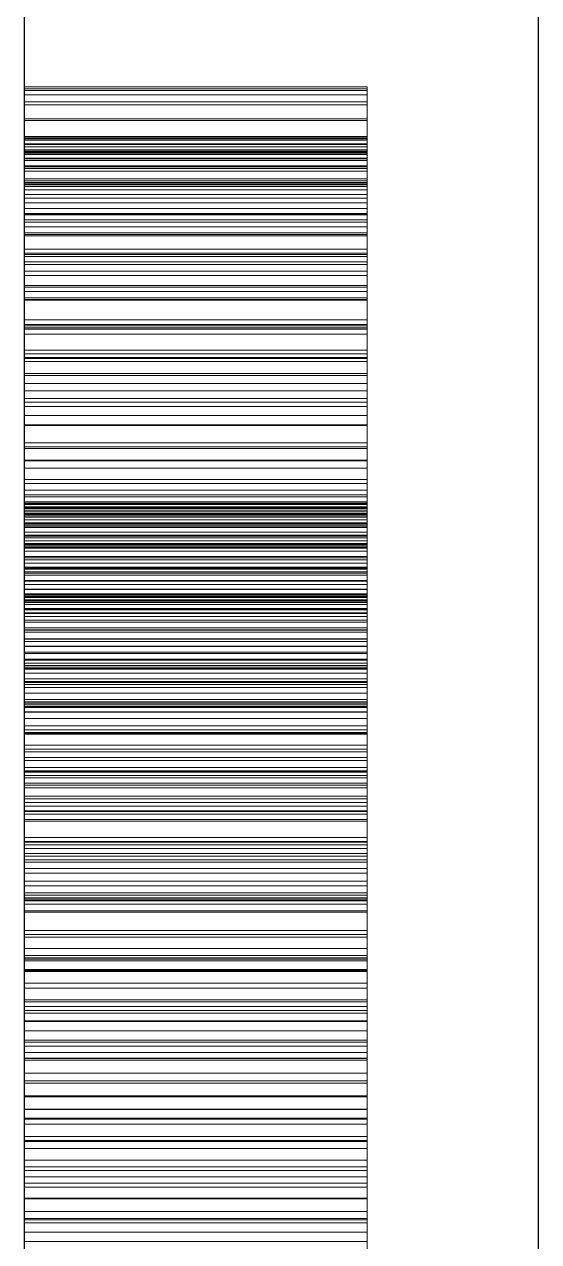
# Paper-space layout '01_三视图' of a CAD drawing. Header units: millimetres. Extents: x 8 to 439, y 8 to 289.
# Drawn here: x 22.5 to 22.8, y 190.426 to 191.136 of the extents above; entities that cross this region are included whole.
import ezdxf

# ---------------------------------------------------------------- set-up
doc = ezdxf.new("R2010")
doc.units = ezdxf.units.MM
doc.linetypes.add('WP_HIDDEN', pattern=[2.3, 1.5, -0.8])
doc.layers.add('HIDDEN', color=7, linetype='WP_HIDDEN', lineweight=13)
doc.layers.add('VISIBLE', color=7, linetype='CONTINUOUS', lineweight=25)

psp = doc.layouts.new('01_三视图')

# ---------------------------------------------------------------- linework, layer by layer
at = {"layer": 'HIDDEN'}
for points in [[(22.5, 191.1), (22.5, 191.0978)], [(22.5, 191.09883), (22.5, 191.1)], [(22.5, 191.1), (22.7, 191.1)], [(22.7, 191.1), (22.7, 191.09883)], [(22.7, 191.0978), (22.7, 191.1)], [(22.5, 191.09532), (22.5, 191.09883)], [(22.5, 191.09883), (22.7, 191.09883)], [(22.5, 191.0978), (22.5, 191.09121)], [(22.5, 191.0978), (22.7, 191.0978)], [(22.5, 191.08948), (22.5, 191.09532)], [(22.5, 191.09532), (22.7, 191.09532)], [(22.7, 191.09883), (22.7, 191.09532)], [(22.7, 191.09121), (22.7, 191.0978)], [(22.7, 191.09532), (22.7, 191.08948)], [(22.5, 191.09121), (22.5, 191.08023)], [(22.5, 191.09121), (22.7, 191.09121)], [(22.5, 191.0813), (22.5, 191.08948)], [(22.5, 191.08948), (22.7, 191.08948)], [(22.7, 191.08023), (22.7, 191.09121)], [(22.7, 191.08948), (22.7, 191.0813)], [(22.5, 191.07077), (22.5, 191.0813)], [(22.5, 191.0813), (22.7, 191.0813)], [(22.5, 191.08023), (22.5, 191.06486)], [(22.5, 191.08023), (22.7, 191.08023)], [(22.7, 191.0813), (22.7, 191.07077)], [(22.7, 191.06486), (22.7, 191.08023)], [(22.5, 191.07101), (22.5, 191.06985)], [(22.5, 191.06876), (22.5, 191.07101)], [(22.5, 191.07101), (22.5, 191.06994)], [(22.5, 191.06907), (22.5, 191.07101)], [(22.5, 191.07101), (22.7, 191.07101)], [(22.5, 191.05791), (22.5, 191.07077)], [(22.5, 191.07077), (22.7, 191.07077)], [(22.5, 191.06994), (22.5, 191.06671)], [(22.5, 191.06994), (22.7, 191.06994)], [(22.5, 191.06985), (22.5, 191.06635)], [(22.5, 191.06985), (22.7, 191.06985)], [(22.5, 191.06322), (22.5, 191.06907)], [(22.5, 191.06907), (22.7, 191.06907)], [(22.5, 191.062), (22.5, 191.06876)], [(22.5, 191.06876), (22.7, 191.06876)], [(22.5, 191.06671), (22.5, 191.06133)], [(22.5, 191.06671), (22.7, 191.06671)], [(22.5, 191.06635), (22.5, 191.06052)], [(22.5, 191.06635), (22.7, 191.06635)], [(22.5, 191.06486), (22.5, 191.04509)], [(22.5, 191.06486), (22.7, 191.06486)], [(22.7, 191.06985), (22.7, 191.07101)], [(22.7, 191.07101), (22.7, 191.06876)], [(22.7, 191.07101), (22.7, 191.06907)], [(22.7, 191.06994), (22.7, 191.07101)], [(22.7, 191.07077), (22.7, 191.05791)], [(22.7, 191.06671), (22.7, 191.06994)], [(22.7, 191.06635), (22.7, 191.06985)], [(22.7, 191.06907), (22.7, 191.06322)], [(22.7, 191.06876), (22.7, 191.062)], [(22.7, 191.06133), (22.7, 191.06671)], [(22.7, 191.06052), (22.7, 191.06635)], [(22.7, 191.04509), (22.7, 191.06486)], [(22.5, 191.05349), (22.5, 191.06322)], [(22.5, 191.06322), (22.7, 191.06322)], [(22.5, 191.06232), (22.5, 189.61449)], [(22.5, 189.59855), (22.5, 191.06232)], [(22.5, 191.06232), (22.5, 191.06131)], [(22.5, 188.93768), (22.5, 191.06232)], [(22.5, 189.58406), (22.5, 191.06232)], [(22.5, 191.06232), (22.5, 189.55797)], [(22.5, 191.06232), (22.7, 191.06232)], [(22.5, 191.05693), (22.5, 191.062)], [(22.5, 191.062), (22.7, 191.062)], [(22.5, 191.06133), (22.5, 191.0538)], [(22.5, 191.06133), (22.7, 191.06133)], [(22.5, 191.06131), (22.5, 191.05829)], [(22.5, 191.06131), (22.7, 191.06131)], [(22.5, 191.06052), (22.5, 191.05236)], [(22.5, 191.06052), (22.7, 191.06052)], [(22.5, 191.05829), (22.5, 191.05325)], [(22.5, 191.05829), (22.7, 191.05829)], [(22.5, 191.04272), (22.5, 191.05791)], [(22.5, 191.05791), (22.7, 191.05791)], [(22.5, 191.05074), (22.5, 191.05693)], [(22.5, 191.05693), (22.7, 191.05693)], [(22.7, 191.06322), (22.7, 191.05349)], [(22.7, 191.06232), (22.7, 189.59855)], [(22.7, 189.61449), (22.7, 191.06232)], [(22.7, 191.06232), (22.7, 188.93768)], [(22.7, 191.06131), (22.7, 191.06232)], [(22.7, 189.55797), (22.7, 191.06232)], [(22.7, 191.06232), (22.7, 189.58406)], [(22.7, 191.062), (22.7, 191.05693)], [(22.7, 191.0538), (22.7, 191.06133)], [(22.7, 191.05829), (22.7, 191.06131)], [(22.7, 191.05236), (22.7, 191.06052)], [(22.7, 191.05325), (22.7, 191.05829)], [(22.7, 191.05791), (22.7, 191.04272)], [(22.7, 191.05693), (22.7, 191.05074)], [(22.5, 191.0538), (22.5, 191.04412)], [(22.5, 191.0538), (22.7, 191.0538)], [(22.5, 191.03986), (22.5, 191.05349)], [(22.5, 191.05349), (22.7, 191.05349)], [(22.5, 191.05325), (22.5, 191.0462)], [(22.5, 191.05325), (22.7, 191.05325)], [(22.5, 191.05236), (22.5, 191.04186)], [(22.5, 191.05236), (22.7, 191.05236)], [(22.5, 191.04341), (22.5, 191.05074)], [(22.5, 191.05074), (22.7, 191.05074)], [(22.7, 191.04412), (22.7, 191.0538)], [(22.7, 191.05349), (22.7, 191.03986)], [(22.7, 191.0462), (22.7, 191.05325)], [(22.7, 191.04186), (22.7, 191.05236)], [(22.7, 191.05074), (22.7, 191.04341)], [(22.5, 191.0462), (22.5, 191.03713)], [(22.5, 191.0462), (22.7, 191.0462)], [(22.5, 191.04509), (22.5, 191.02092)], [(22.5, 191.04509), (22.7, 191.04509)], [(22.5, 191.04412), (22.5, 191.03229)], [(22.5, 191.04412), (22.7, 191.04412)], [(22.5, 191.03496), (22.5, 191.04341)], [(22.5, 191.04341), (22.7, 191.04341)], [(22.7, 191.03713), (22.7, 191.0462)], [(22.7, 191.02092), (22.7, 191.04509)], [(22.7, 191.03229), (22.7, 191.04412)], [(22.7, 191.04341), (22.7, 191.03496)], [(22.5, 191.02518), (22.5, 191.04272)], [(22.5, 191.04272), (22.7, 191.04272)], [(22.5, 191.04186), (22.5, 191.02903)], [(22.5, 191.04186), (22.7, 191.04186)], [(22.5, 191.02233), (22.5, 191.03986)], [(22.5, 191.03986), (22.7, 191.03986)], [(22.5, 191.03713), (22.5, 191.02604)], [(22.5, 191.03713), (22.7, 191.03713)], [(22.7, 191.04272), (22.7, 191.02518)], [(22.7, 191.02903), (22.7, 191.04186)], [(22.7, 191.03986), (22.7, 191.02233)], [(22.7, 191.02604), (22.7, 191.03713)], [(22.5, 191.02539), (22.5, 191.03496)], [(22.5, 191.03496), (22.7, 191.03496)], [(22.5, 191.03229), (22.5, 191.01831)], [(22.5, 191.03229), (22.7, 191.03229)], [(22.5, 191.02903), (22.5, 191.01387)], [(22.5, 191.02903), (22.7, 191.02903)], [(22.7, 191.03496), (22.7, 191.02539)], [(22.7, 191.01831), (22.7, 191.03229)], [(22.7, 191.01387), (22.7, 191.02903)], [(22.5, 191.02604), (22.5, 191.01294)], [(22.5, 191.02604), (22.7, 191.02604)], [(22.5, 191.01469), (22.5, 191.02539)], [(22.5, 191.02539), (22.7, 191.02539)], [(22.5, 191.00531), (22.5, 191.02518)], [(22.5, 191.02518), (22.7, 191.02518)], [(22.5, 191.00091), (22.5, 191.02233)], [(22.5, 191.02233), (22.7, 191.02233)], [(22.7, 191.01294), (22.7, 191.02604)], [(22.7, 191.02539), (22.7, 191.01469)], [(22.7, 191.02518), (22.7, 191.00531)], [(22.7, 191.02233), (22.7, 191.00091)], [(22.5, 191.02092), (22.5, 190.99237)], [(22.5, 191.02092), (22.7, 191.02092)], [(22.5, 191.01831), (22.5, 191.00217)], [(22.5, 191.01831), (22.7, 191.01831)], [(22.5, 191.00286), (22.5, 191.01469)], [(22.5, 191.01469), (22.7, 191.01469)], [(22.7, 190.99237), (22.7, 191.02092)], [(22.7, 191.00217), (22.7, 191.01831)], [(22.7, 191.01469), (22.7, 191.00286)], [(22.5, 191.01387), (22.5, 190.99638)], [(22.5, 191.01387), (22.7, 191.01387)], [(22.5, 191.01294), (22.5, 190.99783)], [(22.5, 191.01294), (22.7, 191.01294)], [(22.7, 190.99638), (22.7, 191.01387)], [(22.7, 190.99783), (22.7, 191.01294)], [(22.5, 190.9831), (22.5, 191.00531)], [(22.5, 191.00531), (22.7, 191.00531)], [(22.5, 190.9899), (22.5, 191.00286)], [(22.5, 191.00286), (22.7, 191.00286)], [(22.5, 191.00217), (22.5, 190.98401)], [(22.5, 191.00217), (22.7, 191.00217)], [(22.5, 190.97559), (22.5, 191.00091)], [(22.5, 191.00091), (22.7, 191.00091)], [(22.7, 191.00531), (22.7, 190.9831)], [(22.7, 191.00286), (22.7, 190.9899)], [(22.7, 190.98401), (22.7, 191.00217)], [(22.7, 191.00091), (22.7, 190.97559)], [(22.5, 190.99783), (22.5, 190.98062)], [(22.5, 190.99783), (22.7, 190.99783)], [(22.5, 190.99638), (22.5, 190.97687)], [(22.5, 190.99638), (22.7, 190.99638)], [(22.7, 190.98062), (22.7, 190.99783)], [(22.7, 190.97687), (22.7, 190.99638)], [(22.5, 190.99237), (22.5, 190.95942)], [(22.5, 190.99237), (22.7, 190.99237)], [(22.5, 190.97582), (22.5, 190.9899)], [(22.5, 190.9899), (22.7, 190.9899)], [(22.7, 190.95942), (22.7, 190.99237)], [(22.7, 190.9899), (22.7, 190.97582)], [(22.5, 190.98401), (22.5, 190.96395)], [(22.5, 190.98401), (22.7, 190.98401)], [(22.5, 190.95855), (22.5, 190.9831)], [(22.5, 190.9831), (22.7, 190.9831)], [(22.5, 190.98062), (22.5, 190.96123)], [(22.5, 190.98062), (22.7, 190.98062)], [(22.7, 190.96395), (22.7, 190.98401)], [(22.7, 190.9831), (22.7, 190.95855)], [(22.7, 190.96123), (22.7, 190.98062)], [(22.5, 190.97687), (22.5, 190.95566)], [(22.5, 190.97687), (22.7, 190.97687)], [(22.5, 190.96061), (22.5, 190.97582)], [(22.5, 190.97582), (22.7, 190.97582)], [(22.5, 190.94638), (22.5, 190.97559)], [(22.5, 190.97559), (22.7, 190.97559)], [(22.7, 190.95566), (22.7, 190.97687)], [(22.7, 190.97582), (22.7, 190.96061)], [(22.7, 190.97559), (22.7, 190.94638)], [(22.5, 190.96395), (22.5, 190.94198)], [(22.5, 190.96395), (22.7, 190.96395)], [(22.5, 190.96123), (22.5, 190.93967)], [(22.5, 190.96123), (22.7, 190.96123)], [(22.5, 190.94427), (22.5, 190.96061)], [(22.5, 190.96061), (22.7, 190.96061)], [(22.5, 190.95942), (22.5, 190.94141)], [(22.5, 190.95942), (22.7, 190.95942)], [(22.5, 190.93166), (22.5, 190.95855)], [(22.5, 190.95855), (22.7, 190.95855)], [(22.7, 190.94198), (22.7, 190.96395)], [(22.7, 190.93967), (22.7, 190.96123)], [(22.7, 190.96061), (22.7, 190.94427)], [(22.7, 190.94141), (22.7, 190.95942)], [(22.7, 190.95855), (22.7, 190.93166)], [(22.5, 190.95566), (22.5, 190.93276)], [(22.5, 190.95566), (22.7, 190.95566)], [(22.7, 190.93276), (22.7, 190.95566)], [(22.5, 190.91358), (22.5, 190.94638)], [(22.5, 190.94638), (22.7, 190.94638)], [(22.5, 190.92681), (22.5, 190.94427)], [(22.5, 190.94427), (22.7, 190.94427)], [(22.7, 190.94638), (22.7, 190.91358)], [(22.7, 190.94427), (22.7, 190.92681)], [(22.5, 190.94198), (22.5, 190.91812)], [(22.5, 190.94198), (22.7, 190.94198)], [(22.5, 190.94141), (22.5, 190.92254)], [(22.5, 190.94141), (22.7, 190.94141)], [(22.5, 190.93967), (22.5, 190.91594)], [(22.5, 190.93967), (22.7, 190.93967)], [(22.7, 190.91812), (22.7, 190.94198)], [(22.7, 190.92254), (22.7, 190.94141)], [(22.7, 190.91594), (22.7, 190.93967)], [(22.5, 190.93276), (22.5, 190.90815)], [(22.5, 190.93276), (22.7, 190.93276)], [(22.5, 190.90243), (22.5, 190.93166)], [(22.5, 190.93166), (22.7, 190.93166)], [(22.7, 190.90815), (22.7, 190.93276)], [(22.7, 190.93166), (22.7, 190.90243)], [(22.5, 190.90832), (22.5, 190.92681)], [(22.5, 190.92681), (22.7, 190.92681)], [(22.5, 190.92254), (22.5, 190.90281)], [(22.5, 190.92254), (22.7, 190.92254)], [(22.7, 190.92681), (22.7, 190.90832)], [(22.7, 190.90281), (22.7, 190.92254)], [(22.5, 190.91812), (22.5, 190.89235)], [(22.5, 190.91812), (22.7, 190.91812)], [(22.5, 190.91594), (22.5, 190.89004)], [(22.5, 190.91594), (22.7, 190.91594)], [(22.7, 190.89235), (22.7, 190.91812)], [(22.7, 190.89004), (22.7, 190.91594)], [(22.5, 190.87749), (22.5, 190.91358)], [(22.5, 190.91358), (22.7, 190.91358)], [(22.5, 190.88892), (22.5, 190.90832)], [(22.5, 190.90832), (22.7, 190.90832)], [(22.5, 190.90815), (22.5, 190.88185)], [(22.5, 190.90815), (22.7, 190.90815)], [(22.7, 190.91358), (22.7, 190.87749)], [(22.7, 190.90832), (22.7, 190.88892)], [(22.7, 190.88185), (22.7, 190.90815)], [(22.5, 190.90281), (22.5, 190.8822)], [(22.5, 190.90281), (22.7, 190.90281)], [(22.5, 190.87087), (22.5, 190.90243)], [(22.5, 190.90243), (22.7, 190.90243)], [(22.7, 190.8822), (22.7, 190.90281)], [(22.7, 190.90243), (22.7, 190.87087)], [(22.5, 190.89235), (22.5, 190.86467)], [(22.5, 190.89235), (22.7, 190.89235)], [(22.5, 190.89004), (22.5, 190.86196)], [(22.5, 190.89004), (22.7, 190.89004)], [(22.5, 190.86858), (22.5, 190.88892)], [(22.5, 190.88892), (22.7, 190.88892)], [(22.7, 190.86467), (22.7, 190.89235)], [(22.7, 190.86196), (22.7, 190.89004)], [(22.7, 190.88892), (22.7, 190.86858)], [(22.5, 190.8822), (22.5, 190.86073)], [(22.5, 190.8822), (22.7, 190.8822)], [(22.5, 190.88185), (22.5, 190.85385)], [(22.5, 190.88185), (22.7, 190.88185)], [(22.7, 190.86073), (22.7, 190.8822)], [(22.7, 190.85385), (22.7, 190.88185)], [(22.5, 190.83812), (22.5, 190.87749)], [(22.5, 190.87749), (22.7, 190.87749)], [(22.7, 190.87749), (22.7, 190.83812)], [(22.5, 190.83697), (22.5, 190.87087)], [(22.5, 190.87087), (22.7, 190.87087)], [(22.5, 190.84733), (22.5, 190.86858)], [(22.5, 190.86858), (22.7, 190.86858)], [(22.7, 190.87087), (22.7, 190.83697)], [(22.7, 190.86858), (22.7, 190.84733)], [(22.5, 190.86467), (22.5, 190.8351)], [(22.5, 190.86467), (22.7, 190.86467)], [(22.5, 190.86196), (22.5, 190.8317)], [(22.5, 190.86196), (22.7, 190.86196)], [(22.5, 190.86073), (22.5, 190.83839)], [(22.5, 190.86073), (22.7, 190.86073)], [(22.7, 190.8351), (22.7, 190.86467)], [(22.7, 190.8317), (22.7, 190.86196)], [(22.7, 190.83839), (22.7, 190.86073)], [(22.5, 190.85797), (22.5, 190.85717)], [(22.5, 190.85797), (22.7, 190.85797)], [(22.5, 190.85631), (22.5, 190.85797)], [(22.5, 190.85717), (22.5, 190.85477)], [(22.5, 190.85717), (22.7, 190.85717)], [(22.5, 190.85652), (22.5, 190.85503)], [(22.5, 190.85505), (22.5, 190.85652)], [(22.5, 190.85652), (22.7, 190.85652)], [(22.5, 190.85631), (22.7, 190.85631)], [(22.5, 190.85131), (22.5, 190.85631)], [(22.5, 190.85507), (22.5, 190.85448)], [(22.5, 190.85507), (22.7, 190.85507)], [(22.5, 190.8544), (22.5, 190.85507)], [(22.5, 190.85063), (22.5, 190.85505)], [(22.5, 190.85505), (22.7, 190.85505)], [(22.5, 190.85503), (22.5, 190.85054)], [(22.5, 190.85503), (22.7, 190.85503)], [(22.5, 190.85477), (22.5, 190.85076)], [(22.5, 190.85477), (22.7, 190.85477)], [(22.5, 190.85448), (22.5, 190.85269)], [(22.5, 190.85448), (22.7, 190.85448)], [(22.5, 190.8544), (22.7, 190.8544)], [(22.5, 190.85238), (22.5, 190.8544)], [(22.5, 190.85385), (22.5, 190.82415)], [(22.5, 190.85385), (22.7, 190.85385)], [(22.5, 190.85269), (22.5, 190.84972)], [(22.5, 190.85269), (22.7, 190.85269)], [(22.5, 190.85238), (22.7, 190.85238)], [(22.5, 190.84901), (22.5, 190.85238)], [(22.5, 190.85131), (22.7, 190.85131)], [(22.5, 190.84299), (22.5, 190.85131)], [(22.7, 190.85717), (22.7, 190.85797)], [(22.7, 190.85797), (22.7, 190.85631)], [(22.7, 190.85477), (22.7, 190.85717)], [(22.7, 190.85652), (22.7, 190.85505)], [(22.7, 190.85503), (22.7, 190.85652)], [(22.7, 190.85631), (22.7, 190.85131)], [(22.7, 190.85448), (22.7, 190.85507)], [(22.7, 190.85507), (22.7, 190.8544)], [(22.7, 190.85505), (22.7, 190.85063)], [(22.7, 190.85054), (22.7, 190.85503)], [(22.7, 190.85076), (22.7, 190.85477)], [(22.7, 190.85269), (22.7, 190.85448)], [(22.7, 190.8544), (22.7, 190.85238)], [(22.7, 190.82415), (22.7, 190.85385)], [(22.7, 190.84972), (22.7, 190.85269)], [(22.7, 190.85238), (22.7, 190.84901)], [(22.7, 190.85131), (22.7, 190.84299)], [(22.5, 190.85076), (22.5, 190.84515)], [(22.5, 190.85076), (22.7, 190.85076)], [(22.5, 190.84327), (22.5, 190.85063)], [(22.5, 190.85063), (22.7, 190.85063)], [(22.5, 190.85054), (22.5, 190.84307)], [(22.5, 190.85054), (22.7, 190.85054)], [(22.5, 190.84972), (22.5, 190.84556)], [(22.5, 190.84972), (22.7, 190.84972)], [(22.5, 190.84901), (22.7, 190.84901)], [(22.5, 190.84429), (22.5, 190.84901)], [(22.5, 190.82515), (22.5, 190.84733)], [(22.5, 190.84733), (22.7, 190.84733)], [(22.5, 190.84556), (22.5, 190.84021)], [(22.5, 190.84556), (22.7, 190.84556)], [(22.5, 190.84515), (22.5, 190.83794)], [(22.5, 190.84515), (22.7, 190.84515)], [(22.5, 190.84429), (22.7, 190.84429)], [(22.5, 190.83823), (22.5, 190.84429)], [(22.7, 190.84515), (22.7, 190.85076)], [(22.7, 190.85063), (22.7, 190.84327)], [(22.7, 190.84307), (22.7, 190.85054)], [(22.7, 190.84556), (22.7, 190.84972)], [(22.7, 190.84901), (22.7, 190.84429)], [(22.7, 190.84733), (22.7, 190.82515)], [(22.7, 190.84021), (22.7, 190.84556)], [(22.7, 190.83794), (22.7, 190.84515)], [(22.7, 190.84429), (22.7, 190.83823)], [(22.5, 190.83297), (22.5, 190.84327)], [(22.5, 190.84327), (22.7, 190.84327)], [(22.5, 190.84307), (22.5, 190.83261)], [(22.5, 190.84307), (22.7, 190.84307)], [(22.5, 190.84299), (22.7, 190.84299)], [(22.5, 190.83134), (22.5, 190.84299)], [(22.5, 190.84021), (22.5, 190.83367)], [(22.5, 190.84021), (22.7, 190.84021)], [(22.5, 190.83839), (22.5, 190.81519)], [(22.5, 190.83839), (22.7, 190.83839)], [(22.5, 190.83823), (22.7, 190.83823)], [(22.5, 190.83082), (22.5, 190.83823)], [(22.5, 190.79547), (22.5, 190.83812)], [(22.5, 190.83812), (22.7, 190.83812)], [(22.5, 190.83794), (22.5, 190.82913)], [(22.5, 190.83794), (22.7, 190.83794)], [(22.5, 190.80072), (22.5, 190.83697)], [(22.5, 190.83697), (22.7, 190.83697)], [(22.7, 190.84327), (22.7, 190.83297)], [(22.7, 190.83261), (22.7, 190.84307)], [(22.7, 190.84299), (22.7, 190.83134)], [(22.7, 190.83367), (22.7, 190.84021)], [(22.7, 190.81519), (22.7, 190.83839)], [(22.7, 190.83823), (22.7, 190.83082)], [(22.7, 190.83812), (22.7, 190.79547)], [(22.7, 190.82913), (22.7, 190.83794)], [(22.7, 190.83697), (22.7, 190.80072)], [(22.5, 190.8351), (22.5, 190.80362)], [(22.5, 190.8351), (22.7, 190.8351)], [(22.5, 190.83367), (22.5, 190.82595)], [(22.5, 190.83367), (22.7, 190.83367)], [(22.5, 190.81972), (22.5, 190.83297)], [(22.5, 190.83297), (22.7, 190.83297)], [(22.5, 190.83261), (22.5, 190.81916)], [(22.5, 190.83261), (22.7, 190.83261)], [(22.5, 190.8317), (22.5, 190.79928)], [(22.5, 190.8317), (22.7, 190.8317)], [(22.5, 190.83134), (22.7, 190.83134)], [(22.5, 190.81636), (22.5, 190.83134)], [(22.5, 190.83082), (22.7, 190.83082)], [(22.5, 190.82206), (22.5, 190.83082)], [(22.7, 190.80362), (22.7, 190.8351)], [(22.7, 190.82595), (22.7, 190.83367)], [(22.7, 190.83297), (22.7, 190.81972)], [(22.7, 190.81916), (22.7, 190.83261)], [(22.7, 190.79928), (22.7, 190.8317)], [(22.7, 190.83134), (22.7, 190.81636)], [(22.7, 190.83082), (22.7, 190.82206)], [(22.5, 190.82913), (22.5, 190.81872)], [(22.5, 190.82913), (22.7, 190.82913)], [(22.5, 190.82595), (22.5, 190.81703)], [(22.5, 190.82595), (22.7, 190.82595)], [(22.5, 190.80205), (22.5, 190.82515)], [(22.5, 190.82515), (22.7, 190.82515)], [(22.5, 190.82415), (22.5, 190.79275)], [(22.5, 190.82415), (22.7, 190.82415)], [(22.7, 190.81872), (22.7, 190.82913)], [(22.7, 190.81703), (22.7, 190.82595)], [(22.7, 190.82515), (22.7, 190.80205)], [(22.7, 190.79275), (22.7, 190.82415)], [(22.5, 190.82206), (22.7, 190.82206)], [(22.5, 190.81196), (22.5, 190.82206)], [(22.5, 190.80353), (22.5, 190.81972)], [(22.5, 190.81972), (22.7, 190.81972)], [(22.5, 190.81916), (22.5, 190.80272)], [(22.5, 190.81916), (22.7, 190.81916)], [(22.5, 190.81872), (22.5, 190.8067)], [(22.5, 190.81872), (22.7, 190.81872)], [(22.5, 190.81703), (22.5, 190.80692)], [(22.5, 190.81703), (22.7, 190.81703)], [(22.5, 190.81636), (22.7, 190.81636)], [(22.5, 190.79805), (22.5, 190.81636)], [(22.7, 190.82206), (22.7, 190.81196)], [(22.7, 190.81972), (22.7, 190.80353)], [(22.7, 190.80272), (22.7, 190.81916)], [(22.7, 190.8067), (22.7, 190.81872)], [(22.7, 190.80692), (22.7, 190.81703)], [(22.7, 190.81636), (22.7, 190.79805)], [(22.5, 190.81519), (22.5, 190.79112)], [(22.5, 190.81519), (22.7, 190.81519)], [(22.5, 190.81196), (22.7, 190.81196)], [(22.5, 190.8005), (22.5, 190.81196)], [(22.5, 190.81159), (22.5, 190.16957)], [(22.5, 190.81159), (22.7, 190.81159)], [(22.5, 190.80974), (22.5, 190.81159)], [(22.5, 190.80974), (22.7, 190.80974)], [(22.5, 190.80417), (22.5, 190.80974)], [(22.7, 190.79112), (22.7, 190.81519)], [(22.7, 190.81196), (22.7, 190.8005)], [(22.7, 190.16957), (22.7, 190.81159)], [(22.7, 190.81159), (22.7, 190.80974)], [(22.7, 190.80974), (22.7, 190.80417)], [(22.5, 190.80692), (22.5, 190.79563)], [(22.5, 190.80692), (22.7, 190.80692)], [(22.5, 190.8067), (22.5, 190.79308)], [(22.5, 190.8067), (22.7, 190.8067)], [(22.5, 190.80417), (22.7, 190.80417)], [(22.5, 190.79999), (22.5, 190.80417)], [(22.5, 190.80362), (22.5, 190.77031)], [(22.5, 190.80362), (22.7, 190.80362)], [(22.5, 190.7844), (22.5, 190.80353)], [(22.5, 190.80353), (22.7, 190.80353)], [(22.5, 190.80272), (22.5, 190.78329)], [(22.5, 190.80272), (22.7, 190.80272)], [(22.5, 190.77803), (22.5, 190.80205)], [(22.5, 190.80205), (22.7, 190.80205)], [(22.7, 190.79563), (22.7, 190.80692)], [(22.7, 190.79308), (22.7, 190.8067)], [(22.7, 190.80417), (22.7, 190.79999)], [(22.7, 190.77031), (22.7, 190.80362)], [(22.7, 190.80353), (22.7, 190.7844)], [(22.7, 190.78329), (22.7, 190.80272)], [(22.7, 190.80205), (22.7, 190.77803)], [(22.5, 190.76242), (22.5, 190.80072)], [(22.5, 190.80072), (22.7, 190.80072)], [(22.5, 190.8005), (22.7, 190.8005)], [(22.5, 190.7877), (22.5, 190.8005)], [(22.5, 190.79999), (22.7, 190.79999)], [(22.5, 190.79488), (22.5, 190.79999)], [(22.5, 190.79928), (22.5, 190.76557)], [(22.5, 190.79928), (22.7, 190.79928)], [(22.5, 190.79805), (22.7, 190.79805)], [(22.5, 190.77642), (22.5, 190.79805)], [(22.5, 190.79563), (22.5, 190.78315)], [(22.5, 190.79563), (22.7, 190.79563)], [(22.5, 190.74954), (22.5, 190.79547)], [(22.5, 190.79547), (22.7, 190.79547)], [(22.5, 190.79488), (22.7, 190.79488)], [(22.5, 190.78885), (22.5, 190.79488)], [(22.7, 190.80072), (22.7, 190.76242)], [(22.7, 190.8005), (22.7, 190.7877)], [(22.7, 190.79999), (22.7, 190.79488)], [(22.7, 190.76557), (22.7, 190.79928)], [(22.7, 190.79805), (22.7, 190.77642)], [(22.7, 190.78315), (22.7, 190.79563)], [(22.7, 190.79547), (22.7, 190.74954)], [(22.7, 190.79488), (22.7, 190.78885)], [(22.5, 190.79308), (22.5, 190.77786)], [(22.5, 190.79308), (22.7, 190.79308)], [(22.5, 190.79275), (22.5, 190.76026)], [(22.5, 190.79275), (22.7, 190.79275)], [(22.5, 190.79112), (22.5, 190.76619)], [(22.5, 190.79112), (22.7, 190.79112)], [(22.5, 190.78885), (22.7, 190.78885)], [(22.5, 190.78188), (22.5, 190.78885)], [(22.5, 190.7877), (22.7, 190.7877)], [(22.5, 190.77356), (22.5, 190.7877)], [(22.7, 190.77786), (22.7, 190.79308)], [(22.7, 190.76026), (22.7, 190.79275)], [(22.7, 190.76619), (22.7, 190.79112)], [(22.7, 190.78885), (22.7, 190.78188)], [(22.7, 190.7877), (22.7, 190.77356)], [(22.5, 190.76232), (22.5, 190.7844)], [(22.5, 190.7844), (22.7, 190.7844)], [(22.5, 190.78329), (22.5, 190.76087)], [(22.5, 190.78329), (22.7, 190.78329)], [(22.5, 190.78315), (22.5, 190.76947)], [(22.5, 190.78315), (22.7, 190.78315)], [(22.5, 190.78188), (22.7, 190.78188)], [(22.5, 190.77366), (22.5, 190.78188)], [(22.7, 190.7844), (22.7, 190.76232)], [(22.7, 190.76087), (22.7, 190.78329)], [(22.7, 190.76947), (22.7, 190.78315)], [(22.7, 190.78188), (22.7, 190.77366)], [(22.5, 190.75308), (22.5, 190.77803)], [(22.5, 190.77803), (22.7, 190.77803)], [(22.5, 190.77786), (22.5, 190.76104)], [(22.5, 190.77786), (22.7, 190.77786)], [(22.5, 190.77642), (22.7, 190.77642)], [(22.5, 190.75145), (22.5, 190.77642)], [(22.5, 190.77366), (22.7, 190.77366)], [(22.5, 190.76386), (22.5, 190.77366)], [(22.5, 190.77356), (22.7, 190.77356)], [(22.5, 190.75806), (22.5, 190.77356)], [(22.7, 190.77803), (22.7, 190.75308)], [(22.7, 190.76104), (22.7, 190.77786)], [(22.7, 190.77642), (22.7, 190.75145)], [(22.7, 190.77366), (22.7, 190.76386)], [(22.7, 190.77356), (22.7, 190.75806)], [(22.5, 190.77031), (22.5, 190.73524)], [(22.5, 190.77031), (22.7, 190.77031)], [(22.5, 190.76947), (22.5, 190.75461)], [(22.5, 190.76947), (22.7, 190.76947)], [(22.5, 190.76619), (22.5, 190.74039)], [(22.5, 190.76619), (22.7, 190.76619)], [(22.7, 190.73524), (22.7, 190.77031)], [(22.7, 190.75461), (22.7, 190.76947)], [(22.7, 190.74039), (22.7, 190.76619)], [(22.5, 190.76557), (22.5, 190.73148)], [(22.5, 190.76557), (22.7, 190.76557)], [(22.5, 190.76386), (22.7, 190.76386)], [(22.5, 190.75247), (22.5, 190.76386)], [(22.5, 190.72232), (22.5, 190.76242)], [(22.5, 190.76242), (22.7, 190.76242)], [(22.5, 190.738), (22.5, 190.76232)], [(22.5, 190.76232), (22.7, 190.76232)], [(22.5, 190.76104), (22.5, 190.74262)], [(22.5, 190.76104), (22.7, 190.76104)], [(22.5, 190.76087), (22.5, 190.73546)], [(22.5, 190.76087), (22.7, 190.76087)], [(22.5, 190.76026), (22.5, 190.72726)], [(22.5, 190.76026), (22.7, 190.76026)], [(22.7, 190.73148), (22.7, 190.76557)], [(22.7, 190.76386), (22.7, 190.75247)], [(22.7, 190.76242), (22.7, 190.72232)], [(22.7, 190.76232), (22.7, 190.738)], [(22.7, 190.74262), (22.7, 190.76104)], [(22.7, 190.73546), (22.7, 190.76087)], [(22.7, 190.72726), (22.7, 190.76026)], [(22.5, 190.75806), (22.7, 190.75806)], [(22.5, 190.74122), (22.5, 190.75806)], [(22.5, 190.75461), (22.5, 190.73856)], [(22.5, 190.75461), (22.7, 190.75461)], [(22.5, 190.72721), (22.5, 190.75308)], [(22.5, 190.75308), (22.7, 190.75308)], [(22.5, 190.75247), (22.7, 190.75247)], [(22.5, 190.73949), (22.5, 190.75247)], [(22.7, 190.75806), (22.7, 190.74122)], [(22.7, 190.73856), (22.7, 190.75461)], [(22.7, 190.75308), (22.7, 190.72721)], [(22.7, 190.75247), (22.7, 190.73949)], [(22.5, 190.75145), (22.7, 190.75145)], [(22.5, 190.72346), (22.5, 190.75145)], [(22.5, 190.70032), (22.5, 190.74954)], [(22.5, 190.74954), (22.7, 190.74954)], [(22.5, 190.74638), (22.5, 188.93768)], [(22.5, 190.74638), (22.7, 190.74638)], [(22.7, 190.75145), (22.7, 190.72346)], [(22.7, 190.74954), (22.7, 190.70032)], [(22.7, 190.74638), (22.7, 188.93768)], [(22.5, 190.74262), (22.5, 190.72259)], [(22.5, 190.74262), (22.7, 190.74262)], [(22.5, 190.74122), (22.7, 190.74122)], [(22.5, 190.72303), (22.5, 190.74122)], [(22.5, 190.74039), (22.5, 190.71372)], [(22.5, 190.74039), (22.7, 190.74039)], [(22.5, 190.73949), (22.7, 190.73949)], [(22.5, 190.72493), (22.5, 190.73949)], [(22.5, 190.73856), (22.5, 190.7029)], [(22.5, 190.73856), (22.7, 190.73856)], [(22.5, 190.71214), (22.5, 190.738)], [(22.5, 190.738), (22.7, 190.738)], [(22.7, 190.72259), (22.7, 190.74262)], [(22.7, 190.74122), (22.7, 190.72303)], [(22.7, 190.71372), (22.7, 190.74039)], [(22.7, 190.73949), (22.7, 190.72493)], [(22.7, 190.7029), (22.7, 190.73856)], [(22.7, 190.738), (22.7, 190.71214)], [(22.5, 190.73546), (22.5, 190.70707)], [(22.5, 190.73546), (22.7, 190.73546)], [(22.5, 190.73524), (22.5, 190.69839)], [(22.5, 190.73524), (22.7, 190.73524)], [(22.5, 190.73148), (22.5, 190.697)], [(22.5, 190.73148), (22.7, 190.73148)], [(22.7, 190.70707), (22.7, 190.73546)], [(22.7, 190.69839), (22.7, 190.73524)], [(22.7, 190.697), (22.7, 190.73148)], [(22.5, 190.72726), (22.5, 190.69377)], [(22.5, 190.72726), (22.7, 190.72726)], [(22.5, 190.70042), (22.5, 190.72721)], [(22.5, 190.72721), (22.7, 190.72721)], [(22.5, 190.72493), (22.7, 190.72493)], [(22.5, 190.70879), (22.5, 190.72493)], [(22.5, 190.72346), (22.7, 190.72346)], [(22.5, 190.69275), (22.5, 190.72346)], [(22.7, 190.69377), (22.7, 190.72726)], [(22.7, 190.72721), (22.7, 190.70042)], [(22.7, 190.72493), (22.7, 190.70879)], [(22.7, 190.72346), (22.7, 190.69275)], [(22.5, 190.72303), (22.7, 190.72303)], [(22.5, 190.68261), (22.5, 190.72303)], [(22.5, 190.72259), (22.5, 190.70096)], [(22.5, 190.72259), (22.7, 190.72259)], [(22.5, 190.68042), (22.5, 190.72232)], [(22.5, 190.72232), (22.7, 190.72232)], [(22.7, 190.72303), (22.7, 190.68261)], [(22.7, 190.70096), (22.7, 190.72259)], [(22.7, 190.72232), (22.7, 190.68042)], [(22.5, 190.71594), (22.5, 188.93768)], [(22.5, 190.71594), (22.7, 190.71594)], [(22.5, 190.71372), (22.5, 190.68619)], [(22.5, 190.71372), (22.7, 190.71372)], [(22.5, 190.68474), (22.5, 190.71214)], [(22.5, 190.71214), (22.7, 190.71214)], [(22.7, 190.71594), (22.7, 188.93768)], [(22.7, 190.68619), (22.7, 190.71372)], [(22.7, 190.71214), (22.7, 190.68474)], [(22.5, 190.70879), (22.7, 190.70879)], [(22.5, 190.69106), (22.5, 190.70879)], [(22.5, 190.70707), (22.5, 190.67568)], [(22.5, 190.70707), (22.7, 190.70707)], [(22.5, 190.7029), (22.5, 190.67734)], [(22.5, 190.7029), (22.7, 190.7029)], [(22.7, 190.70879), (22.7, 190.69106)], [(22.7, 190.67568), (22.7, 190.70707)], [(22.7, 190.67734), (22.7, 190.7029)], [(22.5, 190.70096), (22.5, 190.67773)], [(22.5, 190.70096), (22.7, 190.70096)], [(22.5, 190.6727), (22.5, 190.70042)], [(22.5, 190.70042), (22.7, 190.70042)], [(22.5, 190.64781), (22.5, 190.70032)], [(22.5, 190.70032), (22.7, 190.70032)], [(22.5, 190.69839), (22.5, 190.65978)], [(22.5, 190.69839), (22.7, 190.69839)], [(22.5, 190.697), (22.5, 190.66214)], [(22.5, 190.697), (22.7, 190.697)], [(22.7, 190.67773), (22.7, 190.70096)], [(22.7, 190.70042), (22.7, 190.6727)], [(22.7, 190.70032), (22.7, 190.64781)], [(22.7, 190.65978), (22.7, 190.69839)], [(22.7, 190.66214), (22.7, 190.697)], [(22.5, 190.69377), (22.5, 190.65978)], [(22.5, 190.69377), (22.7, 190.69377)], [(22.5, 190.69275), (22.7, 190.69275)], [(22.5, 190.65933), (22.5, 190.69275)], [(22.5, 190.69106), (22.7, 190.69106)], [(22.5, 190.67174), (22.5, 190.69106)], [(22.7, 190.65978), (22.7, 190.69377)], [(22.7, 190.69275), (22.7, 190.65933)], [(22.7, 190.69106), (22.7, 190.67174)], [(22.5, 190.68619), (22.5, 190.65779)], [(22.5, 190.68619), (22.7, 190.68619)], [(22.5, 190.6558), (22.5, 190.68474)], [(22.5, 190.68474), (22.7, 190.68474)], [(22.5, 190.68261), (22.7, 190.68261)], [(22.5, 190.65968), (22.5, 190.68261)], [(22.7, 190.65779), (22.7, 190.68619)], [(22.7, 190.68474), (22.7, 190.6558)], [(22.7, 190.68261), (22.7, 190.65968)], [(22.5, 190.63673), (22.5, 190.68042)], [(22.5, 190.68042), (22.7, 190.68042)], [(22.5, 190.67773), (22.5, 190.6529)], [(22.5, 190.67773), (22.7, 190.67773)], [(22.5, 190.67734), (22.5, 190.64921)], [(22.5, 190.67734), (22.7, 190.67734)], [(22.5, 190.67568), (22.5, 190.6413)], [(22.5, 190.67568), (22.7, 190.67568)], [(22.7, 190.68042), (22.7, 190.63673)], [(22.7, 190.6529), (22.7, 190.67773)], [(22.7, 190.64921), (22.7, 190.67734)], [(22.7, 190.6413), (22.7, 190.67568)], [(22.5, 190.64407), (22.5, 190.6727)], [(22.5, 190.6727), (22.7, 190.6727)], [(22.5, 190.67174), (22.7, 190.67174)], [(22.5, 190.65123), (22.5, 190.67174)], [(22.7, 190.6727), (22.7, 190.64407)], [(22.7, 190.67174), (22.7, 190.65123)], [(22.5, 190.66214), (22.5, 190.62689)], [(22.5, 190.66214), (22.7, 190.66214)], [(22.5, 190.65978), (22.5, 190.62529)], [(22.5, 190.65978), (22.5, 190.61941)], [(22.5, 190.65978), (22.7, 190.65978)], [(22.5, 190.65968), (22.7, 190.65968)], [(22.5, 190.63399), (22.5, 190.65968)], [(22.7, 190.62689), (22.7, 190.66214)], [(22.7, 190.62529), (22.7, 190.65978)], [(22.7, 190.61941), (22.7, 190.65978)], [(22.7, 190.65968), (22.7, 190.63399)], [(22.5, 190.65933), (22.7, 190.65933)], [(22.5, 190.62319), (22.5, 190.65933)], [(22.5, 190.65779), (22.5, 190.62852)], [(22.5, 190.65779), (22.7, 190.65779)], [(22.5, 190.62532), (22.5, 190.6558)], [(22.5, 190.6558), (22.7, 190.6558)], [(22.5, 190.6529), (22.5, 190.62619)], [(22.5, 190.6529), (22.7, 190.6529)], [(22.7, 190.65933), (22.7, 190.62319)], [(22.7, 190.62852), (22.7, 190.65779)], [(22.7, 190.6558), (22.7, 190.62532)], [(22.7, 190.62619), (22.7, 190.6529)], [(22.5, 190.65123), (22.7, 190.65123)], [(22.5, 190.62994), (22.5, 190.65123)], [(22.5, 190.64921), (22.5, 190.61851)], [(22.5, 190.64921), (22.7, 190.64921)], [(22.5, 190.59203), (22.5, 190.64781)], [(22.5, 190.64781), (22.7, 190.64781)], [(22.7, 190.65123), (22.7, 190.62994)], [(22.7, 190.61851), (22.7, 190.64921)], [(22.7, 190.64781), (22.7, 190.59203)], [(22.5, 190.58402), (22.5, 190.64407)], [(22.5, 190.64407), (22.7, 190.64407)], [(22.5, 190.6413), (22.5, 190.60394)], [(22.5, 190.6413), (22.7, 190.6413)], [(22.7, 190.64407), (22.7, 190.58402)], [(22.7, 190.60394), (22.7, 190.6413)], [(22.5, 190.59124), (22.5, 190.63673)], [(22.5, 190.63673), (22.7, 190.63673)], [(22.5, 190.63399), (22.7, 190.63399)], [(22.5, 190.60555), (22.5, 190.63399)], [(22.7, 190.63673), (22.7, 190.59124)], [(22.7, 190.63399), (22.7, 190.60555)], [(22.5, 190.62994), (22.7, 190.62994)], [(22.5, 190.60785), (22.5, 190.62994)], [(22.5, 190.62852), (22.5, 190.56739)], [(22.5, 190.62852), (22.7, 190.62852)], [(22.5, 190.62689), (22.5, 190.59126)], [(22.5, 190.62689), (22.7, 190.62689)], [(22.5, 190.62619), (22.5, 190.59734)], [(22.5, 190.62619), (22.7, 190.62619)], [(22.5, 190.5933), (22.5, 190.62532)], [(22.5, 190.62532), (22.7, 190.62532)], [(22.5, 190.62529), (22.5, 190.59031)], [(22.5, 190.62529), (22.7, 190.62529)], [(22.7, 190.62994), (22.7, 190.60785)], [(22.7, 190.56739), (22.7, 190.62852)], [(22.7, 190.59126), (22.7, 190.62689)], [(22.7, 190.59734), (22.7, 190.62619)], [(22.7, 190.62532), (22.7, 190.5933)], [(22.7, 190.59031), (22.7, 190.62529)], [(22.5, 190.62319), (22.7, 190.62319)], [(22.5, 190.58433), (22.5, 190.62319)], [(22.5, 190.61941), (22.5, 190.57726)], [(22.5, 190.61941), (22.7, 190.61941)], [(22.5, 190.61851), (22.5, 190.58524)], [(22.5, 190.61851), (22.7, 190.61851)], [(22.7, 190.62319), (22.7, 190.58433)], [(22.7, 190.57726), (22.7, 190.61941)], [(22.7, 190.58524), (22.7, 190.61851)], [(22.5, 190.60785), (22.7, 190.60785)], [(22.5, 190.58496), (22.5, 190.60785)], [(22.5, 190.60555), (22.7, 190.60555)], [(22.5, 190.57437), (22.5, 190.60555)], [(22.5, 190.60394), (22.5, 190.56359)], [(22.5, 190.60394), (22.7, 190.60394)], [(22.7, 190.60785), (22.7, 190.58496)], [(22.7, 190.60555), (22.7, 190.57437)], [(22.7, 190.56359), (22.7, 190.60394)], [(22.5, 190.59734), (22.5, 190.56634)], [(22.5, 190.59734), (22.7, 190.59734)], [(22.7, 190.56634), (22.7, 190.59734)], [(22.5, 190.55974), (22.5, 190.5933)], [(22.5, 190.5933), (22.7, 190.5933)], [(22.5, 190.5323), (22.5, 190.59203)], [(22.5, 190.59203), (22.7, 190.59203)], [(22.5, 190.59126), (22.5, 190.55524)], [(22.5, 190.59126), (22.7, 190.59126)], [(22.5, 190.54397), (22.5, 190.59124)], [(22.5, 190.59124), (22.7, 190.59124)], [(22.5, 190.59031), (22.5, 190.55482)], [(22.5, 190.59031), (22.7, 190.59031)], [(22.7, 190.5933), (22.7, 190.55974)], [(22.7, 190.59203), (22.7, 190.5323)], [(22.7, 190.55524), (22.7, 190.59126)], [(22.7, 190.59124), (22.7, 190.54397)], [(22.7, 190.55482), (22.7, 190.59031)], [(22.5, 190.58524), (22.5, 190.54939)], [(22.5, 190.58524), (22.7, 190.58524)], [(22.5, 190.58496), (22.7, 190.58496)], [(22.5, 190.56129), (22.5, 190.58496)], [(22.5, 190.58433), (22.7, 190.58433)], [(22.5, 190.54275), (22.5, 190.58433)], [(22.5, 190.52029), (22.5, 190.58402)], [(22.5, 190.58402), (22.7, 190.58402)], [(22.7, 190.54939), (22.7, 190.58524)], [(22.7, 190.58496), (22.7, 190.56129)], [(22.7, 190.58433), (22.7, 190.54275)], [(22.7, 190.58402), (22.7, 190.52029)], [(22.5, 190.57726), (22.5, 190.53336)], [(22.5, 190.57726), (22.7, 190.57726)], [(22.5, 190.57437), (22.7, 190.57437)], [(22.5, 190.54043), (22.5, 190.57437)], [(22.7, 190.53336), (22.7, 190.57726)], [(22.7, 190.57437), (22.7, 190.54043)], [(22.5, 190.56739), (22.5, 190.50348)], [(22.5, 190.56739), (22.7, 190.56739)], [(22.7, 190.50348), (22.7, 190.56739)], [(22.5, 190.56634), (22.5, 190.5332)], [(22.5, 190.56634), (22.7, 190.56634)], [(22.5, 190.56359), (22.5, 190.52024)], [(22.5, 190.56359), (22.7, 190.56359)], [(22.5, 190.56129), (22.7, 190.56129)], [(22.5, 190.53682), (22.5, 190.56129)], [(22.7, 190.5332), (22.7, 190.56634)], [(22.7, 190.52024), (22.7, 190.56359)], [(22.7, 190.56129), (22.7, 190.53682)], [(22.5, 190.52464), (22.5, 190.55974)], [(22.5, 190.55974), (22.7, 190.55974)], [(22.5, 190.55524), (22.5, 190.51884)], [(22.5, 190.55524), (22.7, 190.55524)], [(22.5, 190.55482), (22.5, 190.51884)], [(22.5, 190.55482), (22.7, 190.55482)], [(22.7, 190.55974), (22.7, 190.52464)], [(22.7, 190.51884), (22.7, 190.55524)], [(22.7, 190.51884), (22.7, 190.55482)], [(22.5, 190.54939), (22.5, 190.51098)], [(22.5, 190.54939), (22.7, 190.54939)], [(22.7, 190.51098), (22.7, 190.54939)], [(22.5, 190.49489), (22.5, 190.54397)], [(22.5, 190.54397), (22.7, 190.54397)], [(22.5, 190.54275), (22.7, 190.54275)], [(22.5, 190.49846), (22.5, 190.54275)], [(22.5, 190.54043), (22.7, 190.54043)], [(22.5, 190.50374), (22.5, 190.54043)], [(22.7, 190.54397), (22.7, 190.49489)], [(22.7, 190.54275), (22.7, 190.49846)], [(22.7, 190.54043), (22.7, 190.50374)], [(22.5, 190.53682), (22.7, 190.53682)], [(22.5, 190.51156), (22.5, 190.53682)], [(22.5, 190.53336), (22.5, 190.48768)], [(22.5, 190.53336), (22.7, 190.53336)], [(22.5, 190.5332), (22.5, 190.49791)], [(22.5, 190.5332), (22.7, 190.5332)], [(22.5, 190.46798), (22.5, 190.5323)], [(22.5, 190.5323), (22.7, 190.5323)], [(22.7, 190.53682), (22.7, 190.51156)], [(22.7, 190.48768), (22.7, 190.53336)], [(22.7, 190.49791), (22.7, 190.5332)], [(22.7, 190.5323), (22.7, 190.46798)], [(22.5, 190.48082), (22.5, 190.52464)], [(22.5, 190.52464), (22.7, 190.52464)], [(22.7, 190.52464), (22.7, 190.48082)], [(22.5, 190.47391), (22.5, 190.52029)], [(22.5, 190.52029), (22.7, 190.52029)], [(22.5, 190.52024), (22.5, 190.47391)], [(22.5, 190.52024), (22.7, 190.52024)], [(22.5, 190.51884), (22.5, 190.48481)], [(22.5, 190.51884), (22.5, 190.48503)], [(22.5, 190.51884), (22.7, 190.51884)], [(22.7, 190.52029), (22.7, 190.47391)], [(22.7, 190.47391), (22.7, 190.52024)], [(22.7, 190.48481), (22.7, 190.51884)], [(22.7, 190.48503), (22.7, 190.51884)], [(22.5, 190.51156), (22.7, 190.51156)], [(22.5, 190.48551), (22.5, 190.51156)], [(22.5, 190.51098), (22.5, 190.47)], [(22.5, 190.51098), (22.7, 190.51098)], [(22.7, 190.51156), (22.7, 190.48551)], [(22.7, 190.47), (22.7, 190.51098)], [(22.5, 190.50374), (22.7, 190.50374)], [(22.5, 190.46429), (22.5, 190.50374)], [(22.5, 190.50348), (22.5, 190.43745)], [(22.5, 190.50348), (22.7, 190.50348)], [(22.7, 190.50374), (22.7, 190.46429)], [(22.7, 190.43745), (22.7, 190.50348)], [(22.5, 190.49846), (22.7, 190.49846)], [(22.5, 190.45145), (22.5, 190.49846)], [(22.5, 190.49791), (22.5, 190.46047)], [(22.5, 190.49791), (22.7, 190.49791)], [(22.7, 190.49846), (22.7, 190.45145)], [(22.7, 190.46047), (22.7, 190.49791)], [(22.5, 190.44402), (22.5, 190.49489)], [(22.5, 190.49489), (22.7, 190.49489)], [(22.7, 190.49489), (22.7, 190.44402)], [(22.5, 190.48768), (22.5, 190.4391)], [(22.5, 190.48768), (22.7, 190.48768)], [(22.5, 190.48551), (22.7, 190.48551)], [(22.5, 190.4582), (22.5, 190.48551)], [(22.5, 190.48503), (22.5, 190.45172)], [(22.5, 190.48503), (22.7, 190.48503)], [(22.5, 190.48481), (22.5, 190.45154)], [(22.5, 190.48481), (22.7, 190.48481)], [(22.7, 190.4391), (22.7, 190.48768)], [(22.7, 190.48551), (22.7, 190.4582)], [(22.7, 190.45172), (22.7, 190.48503)], [(22.7, 190.45154), (22.7, 190.48481)], [(22.5, 190.43995), (22.5, 190.48082)], [(22.5, 190.48082), (22.7, 190.48082)], [(22.7, 190.48082), (22.7, 190.43995)], [(22.5, 190.47391), (22.7, 190.47391)], [(22.5, 190.47), (22.5, 190.42645)], [(22.5, 190.47), (22.7, 190.47)], [(22.5, 190.39906), (22.5, 190.46798)], [(22.5, 190.46798), (22.7, 190.46798)], [(22.7, 190.42645), (22.7, 190.47)], [(22.7, 190.46798), (22.7, 190.39906)], [(22.5, 190.46429), (22.7, 190.46429)], [(22.5, 190.4221), (22.5, 190.46429)], [(22.7, 190.46429), (22.7, 190.4221)], [(22.5, 190.46047), (22.5, 190.42089)], [(22.5, 190.46047), (22.7, 190.46047)], [(22.5, 190.4582), (22.7, 190.4582)], [(22.5, 190.43207), (22.5, 190.4582)], [(22.7, 190.42089), (22.7, 190.46047)], [(22.7, 190.4582), (22.7, 190.43207)], [(22.5, 190.45172), (22.5, 190.41891)], [(22.5, 190.45172), (22.7, 190.45172)], [(22.5, 190.45154), (22.5, 190.41904)], [(22.5, 190.45154), (22.7, 190.45154)], [(22.5, 190.45145), (22.7, 190.45145)], [(22.5, 190.40205), (22.5, 190.45145)], [(22.7, 190.41891), (22.7, 190.45172)], [(22.7, 190.41904), (22.7, 190.45154)], [(22.7, 190.45145), (22.7, 190.40205)], [(22.5, 190.39136), (22.5, 190.44402)], [(22.5, 190.44402), (22.7, 190.44402)], [(22.5, 190.40202), (22.5, 190.43995)], [(22.5, 190.43995), (22.7, 190.43995)], [(22.7, 190.44402), (22.7, 190.39136)], [(22.7, 190.43995), (22.7, 190.40202)], [(22.5, 190.4391), (22.5, 190.38646)], [(22.5, 190.4391), (22.7, 190.4391)], [(22.5, 190.43745), (22.5, 190.36933)], [(22.5, 190.43745), (22.7, 190.43745)], [(22.7, 190.38646), (22.7, 190.4391)], [(22.7, 190.36933), (22.7, 190.43745)], [(22.5, 190.43207), (22.7, 190.43207)], [(22.5, 190.40711), (22.5, 190.43207)], [(22.5, 190.42645), (22.7, 190.42645)], [(22.7, 190.43207), (22.7, 190.40711)]]:
    psp.add_lwpolyline(points, dxfattribs=at)
at = {"layer": 'VISIBLE'}
for points in [[(22.5, 184.25), (22.5, 195.75)], [(22.8, 184.25), (22.8, 195.75)]]:
    psp.add_lwpolyline(points, dxfattribs=at)

doc.saveas('drawing.dxf')
